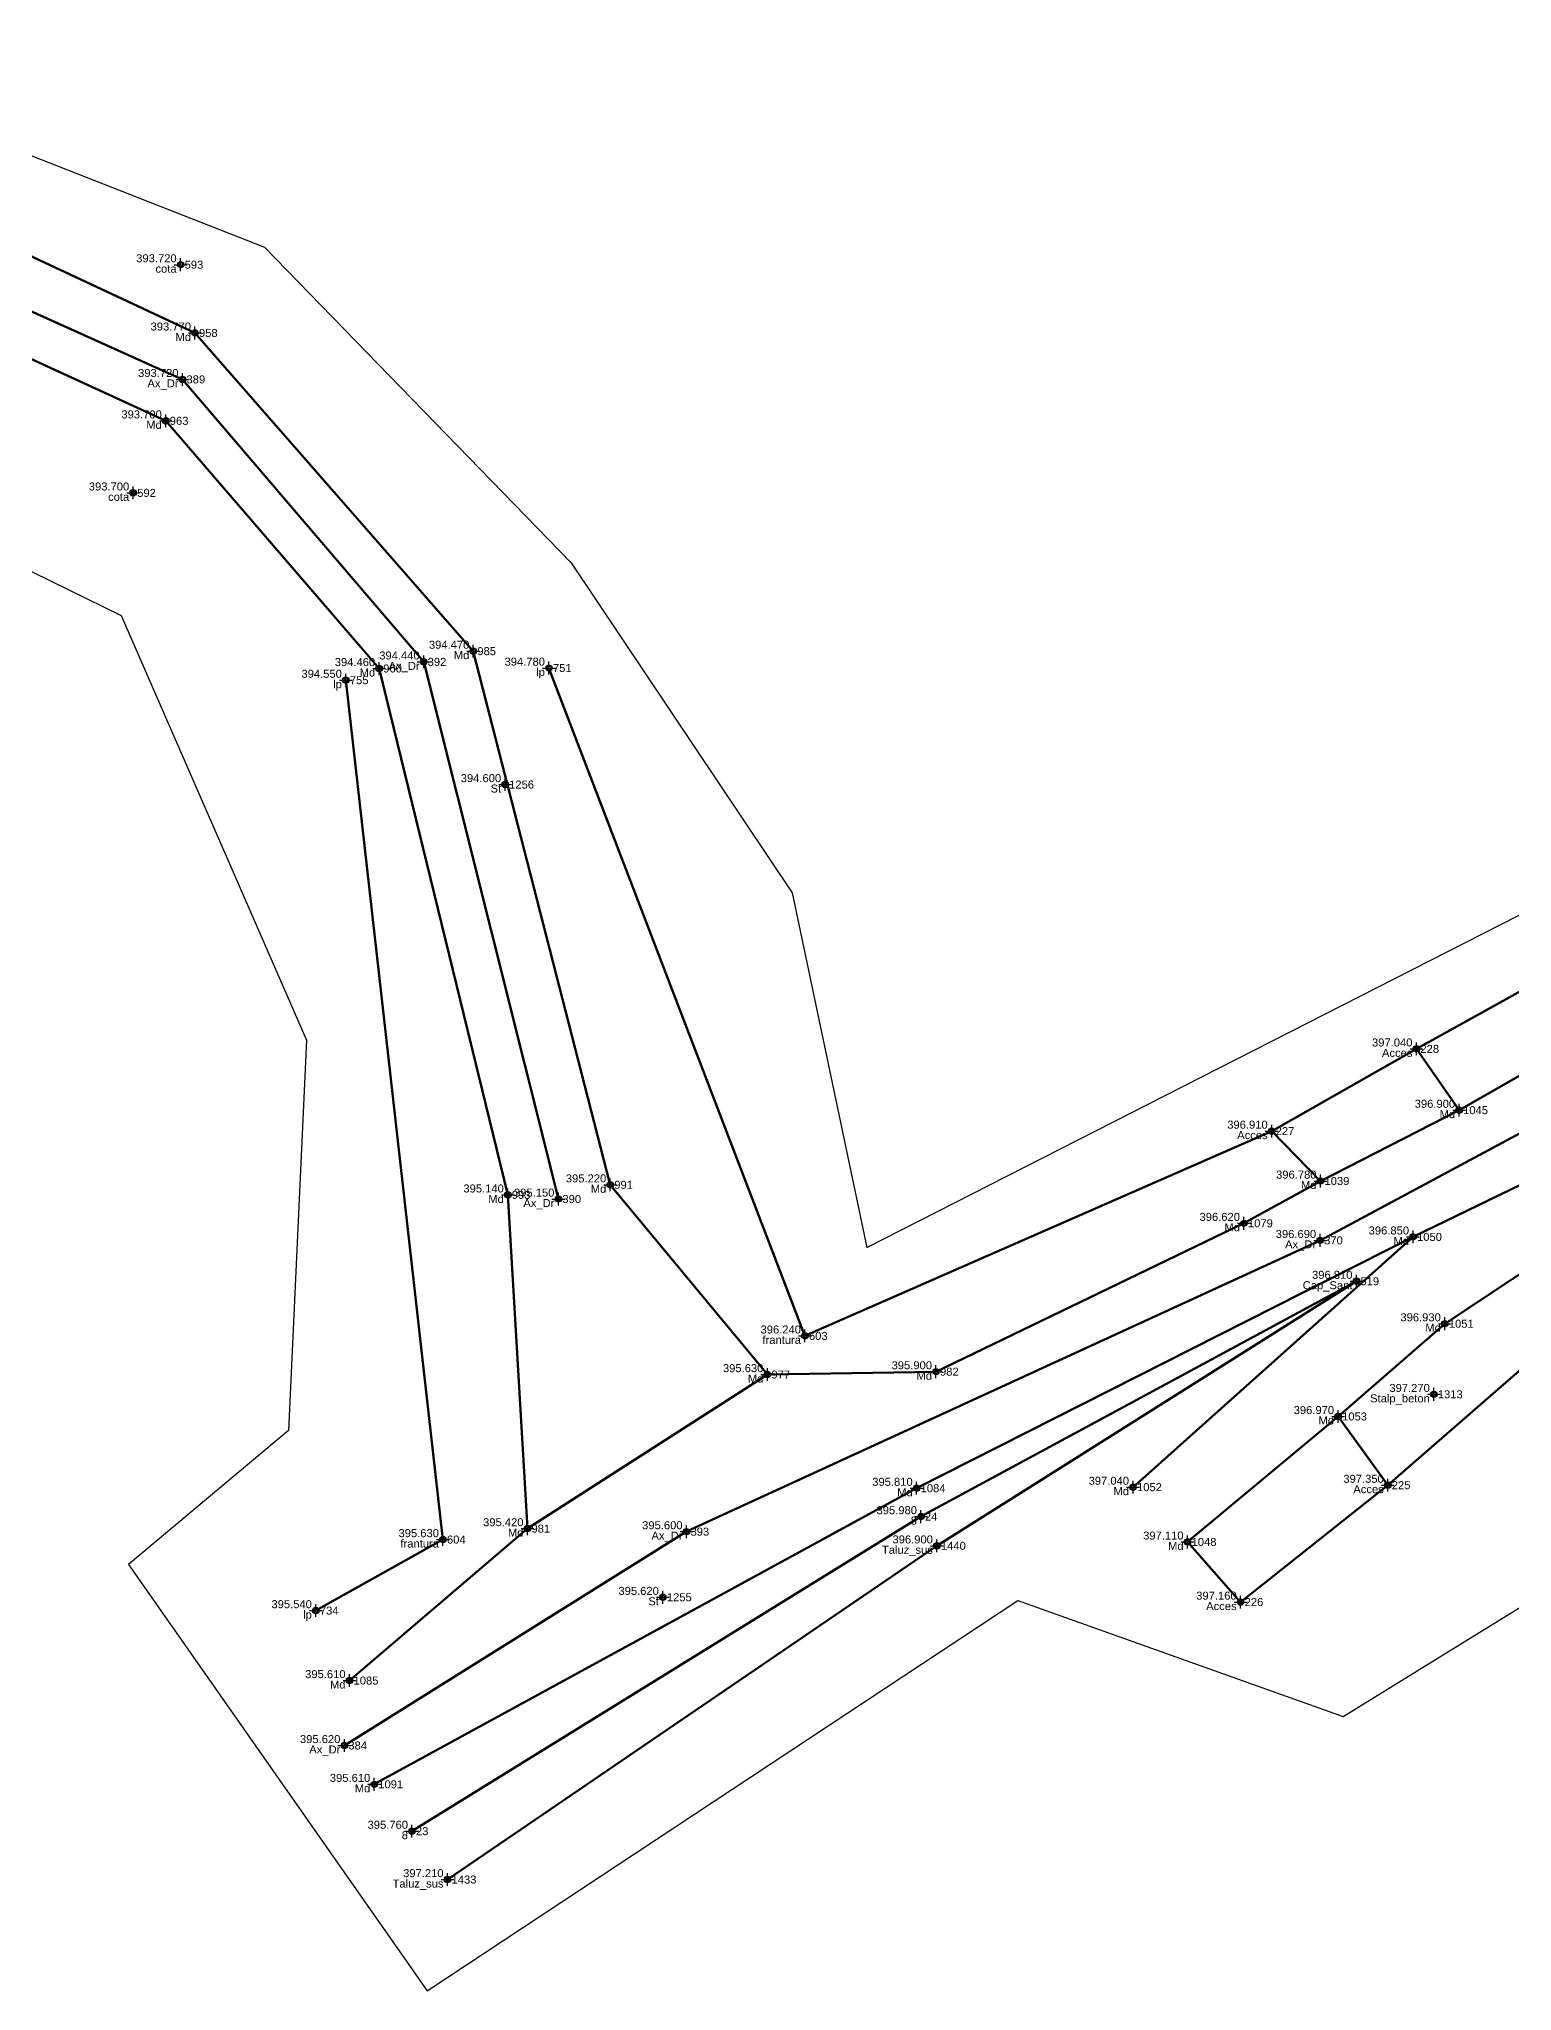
# Model space of a CAD drawing. Extents: x 396921 to 401273, y 555385 to 556691.
# Drawn here: x 400854.8 to 400900.8, y 555385 to 555446 of the extents above; entities that cross this region are included whole.
import ezdxf
from ezdxf.enums import TextEntityAlignment as Align

# ---------------------------------------------------------------- set-up
doc = ezdxf.new("R2010")
doc.units = 0
doc.header["$PDMODE"] = 34
doc.header["$PDSIZE"] = 0.2
for name, color, linetype in [('Boundary', 30, 'Continuous'), ('TOPO_CERC', 1, 'Continuous'), ('TOPO_CODE', 7, 'Continuous'), ('TOPO_ELEVATION', 7, 'Continuous'), ('TOPO_POINT_ID', 7, 'Continuous'), ('TOPO_POINTS', 7, 'Continuous'), ('TOPO_SYMBOL', 1, 'Continuous')]:
    doc.layers.add(name, color=color, linetype=linetype)
doc.layers.add('RO-LINES-LIN', color=7, linetype='Continuous', lineweight=25)
doc.styles.get("Standard").update_dxf_attribs({"font": 'arial.ttf'})

# ---------------------------------------------------------------- blocks, each defined once
blk = doc.blocks.new('PUNCTOPO')
at = {"layer": 'TOPO_CERC'}
blk.add_circle((0, 0), 0.25, dxfattribs=at)
at = {"layer": 'TOPO_SYMBOL'}
blk.add_point((0, 0), dxfattribs=at)

msp = doc.modelspace()

# ---------------------------------------------------------------- linework, layer by layer
at = {"layer": 'Boundary'}
for points in [[(400880.66, 555408.189), (400916.959, 555426.687), (400946.261, 555442.317), (400977.105, 555457.993), (401025.432, 555485.671), (401083.474, 555513.341), (401105.409, 555523.908), (401152.862, 555545.667), (401162.9, 555552.508), (401180.688, 555588.091), (401197.47, 555628.147), (401203.874, 555645.13), (401209.728, 555673.741)], [(400782.27, 555419.966), (400797.443, 555426.234), (400823.731, 555430.88), (400845.583, 555433.73), (400857.374, 555427.942), (400863.163, 555414.672), (400862.601, 555402.472), (400857.601, 555398.287), (400866.931, 555384.958), (400885.38, 555397.162), (400895.546, 555393.538), (400925.352, 555411.951), (401008.877, 555457.734), (401046.565, 555480.639), (401055.061, 555475.118), (401072.195, 555493.804), (401097.17, 555507.715), (401176.75, 555538.999), (401183.742, 555563.846), (401200.309, 555592.866), (401215.918, 555634.989), (401234.326, 555668.538)], [(400983.029, 555647.346), (400975.315, 555609.942), (400972.818, 555598.913), (400975.524, 555592.463), (400974.439, 555589.628), (400968.97, 555586.39), (400953.19, 555566.429), (400923.644, 555541), (400872.811, 555495.822), (400859.992, 555484.048), (400826.486, 555451.431), (400827.212, 555443.302), (400843.528, 555444.315), (400853.168, 555442.859), (400861.853, 555439.447), (400871.434, 555429.587), (400878.335, 555419.27), (400880.66, 555408.189)]]:
    msp.add_lwpolyline(points, dxfattribs=at)
at = {"layer": 'RO-LINES-LIN', "lineweight": 100}
for points in [[(401214.159, 555661.389, 395.68), (401208.976, 555638.929, 394.33), (401203.479, 555624.544, 393.87), (401178.708, 555569.229, 393.94), (401168.557, 555549.789, 393.88), (401164.726, 555545.703, 393.86), (401154.777, 555539.594, 393.87), (401118.275, 555524.8, 393.99), (401021.682, 555476.262, 394.87), (400953.042, 555438.594, 396.3), (400933.143, 555428.093, 396.67), (400917.402, 555420.535, 396.77), (400894.823, 555408.414, 396.69), (400875.034, 555399.312, 395.6)], [(401040.578, 555484.418, 394.49), (401035.539, 555481.942, 394.59), (401030.341, 555479.019, 394.69), (401023.442, 555474.373, 394.8), (401018.027, 555471.468, 394.98), (400996.573, 555459.644, 395.51), (400991.991, 555457.128, 395.58), (400971.849, 555445.501, 395.9), (400967.286, 555443.093, 395.97), (400958.042, 555438.767, 396.21), (400953.614, 555436.631, 396.32), (400945.067, 555431.822, 396.47), (400940.735, 555429.271, 396.58), (400922.103, 555420.452, 396.79), (400916.597, 555417.666, 396.8), (400898.717, 555405.81, 396.93), (400895.384, 555402.911, 396.97), (400890.683, 555398.99, 397.11)], [(400826.136, 555461.882, 395.22), (400810.986, 555445.372, 396.01), (400807.7, 555440.908, 395.99), (400808.763, 555436.749, 395.46), (400821.108, 555437.124, 393.94), (400834.099, 555440.282, 392.98), (400840.673, 555441.299, 392.88), (400849.791, 555441.398, 393.31), (400859.682, 555436.771, 393.77), (400868.375, 555426.827, 394.47), (400872.652, 555410.151, 395.22), (400877.559, 555404.221, 395.63), (400882.825, 555404.311, 395.9), (400892.443, 555408.948, 396.62), (400894.834, 555410.269, 396.78), (400899.164, 555412.483, 396.9), (400907.414, 555417.192, 396.92), (400912.111, 555419.604, 396.84), (400916.66, 555422.097, 396.72), (400927.103, 555427.387, 396.59), (400932.344, 555430.103, 396.56), (400940.787, 555434.485, 396.41)], [(400871.032, 555409.706, 395.15), (400866.824, 555426.492, 394.44), (400859.292, 555435.319, 393.72), (400849.231, 555439.849, 393.3), (400841.329, 555440.078, 392.91), (400821.47, 555435.694, 393.92)], [(400864.509, 555394.659, 395.61), (400870.067, 555399.407, 395.42), (400869.452, 555409.836, 395.14), (400865.435, 555426.285, 394.46), (400858.77, 555434.025, 393.7), (400848.902, 555438.558, 393.35), (400840.592, 555438.651, 392.9), (400833.759, 555437.421, 392.97), (400821.52, 555433.969, 393.9), (400807.988, 555431.549, 395.33), (400795.78, 555430.156, 395.79), (400784.504, 555424.77, 395.89)], [(400864.394, 555425.92, 394.55), (400867.426, 555399.065, 395.63), (400863.457, 555396.845, 395.54)], [(400893.309, 555411.829, 396.91), (400878.732, 555405.429, 396.24), (400870.737, 555426.299, 394.78)], [(400906.266, 555419.089, 396.9), (400903.903, 555417.769, 396.97), (400897.83, 555414.398, 397.04)], [(400897.725, 555408.523, 396.85), (400916.597, 555417.666, 396.8)], [(400893.309, 555411.829, 396.91), (400894.834, 555410.269, 396.78), (400899.164, 555412.483, 396.9), (400897.83, 555414.398, 397.04), (400893.309, 555411.829, 396.91)], [(400896.935, 555400.764, 397.35), (400902.949, 555405.998, 397.09), (400918.297, 555413.837, 397.08)], [(400888.979, 555400.702, 397.04), (400897.725, 555408.523, 396.85), (400882.221, 555400.669, 395.81), (400865.281, 555391.417, 395.61)], [(400895.957, 555407.138, 396.81), (400882.356, 555399.782, 395.98), (400866.459, 555389.952, 395.76)], [(400867.57, 555388.44, 397.21), (400882.853, 555398.869, 396.9), (400895.957, 555407.138, 396.81)], [(400870.067, 555399.407, 395.42), (400877.559, 555404.221, 395.63)], [(400896.935, 555400.764, 397.35), (400895.384, 555402.911, 396.97), (400890.683, 555398.99, 397.11), (400892.34, 555397.111, 397.16), (400896.935, 555400.764, 397.35)], [(400875.034, 555399.312, 395.6), (400864.347, 555392.63, 395.62)]]:
    msp.add_polyline3d(points, dxfattribs=at)

# ---------------------------------------------------------------- block references
at = {"layer": 'TOPO_POINTS'}
ref = msp.add_blockref('PUNCTOPO', (400859.233, 555438.904, 393.72), dxfattribs=dict(at, xscale=0.25, yscale=0.25, zscale=0.25))
ref.add_attrib('POINT', '593', dxfattribs={"layer": 'TOPO_POINT_ID', "height": 0.25}).set_placement((400859.358, 555438.904, 393.72), align=Align.MIDDLE_LEFT)
ref.add_attrib('ELEVATION', '393.720', dxfattribs={"layer": 'TOPO_ELEVATION', "height": 0.25}).set_placement((400859.108, 555438.904, 393.72), align=Align.BOTTOM_RIGHT)
ref.add_attrib('CODE', 'cota', dxfattribs={"layer": 'TOPO_CODE', "height": 0.25}).set_placement((400859.108, 555438.904, 393.72), align=Align.TOP_RIGHT)
ref = msp.add_blockref('PUNCTOPO', (400859.682, 555436.771, 393.77), dxfattribs=dict(at, xscale=0.25, yscale=0.25, zscale=0.25))
ref.add_attrib('POINT', '958', dxfattribs={"layer": 'TOPO_POINT_ID', "height": 0.25}).set_placement((400859.807, 555436.771, 393.77), align=Align.MIDDLE_LEFT)
ref.add_attrib('ELEVATION', '393.770', dxfattribs={"layer": 'TOPO_ELEVATION', "height": 0.25}).set_placement((400859.557, 555436.771, 393.77), align=Align.BOTTOM_RIGHT)
ref.add_attrib('CODE', 'Md', dxfattribs={"layer": 'TOPO_CODE', "height": 0.25}).set_placement((400859.557, 555436.771, 393.77), align=Align.TOP_RIGHT)
ref = msp.add_blockref('PUNCTOPO', (400859.292, 555435.319, 393.72), dxfattribs=dict(at, xscale=0.25, yscale=0.25, zscale=0.25))
ref.add_attrib('POINT', '389', dxfattribs={"layer": 'TOPO_POINT_ID', "height": 0.25}).set_placement((400859.417, 555435.319, 393.72), align=Align.MIDDLE_LEFT)
ref.add_attrib('ELEVATION', '393.720', dxfattribs={"layer": 'TOPO_ELEVATION', "height": 0.25}).set_placement((400859.167, 555435.319, 393.72), align=Align.BOTTOM_RIGHT)
ref.add_attrib('CODE', 'Ax_Dr', dxfattribs={"layer": 'TOPO_CODE', "height": 0.25}).set_placement((400859.167, 555435.319, 393.72), align=Align.TOP_RIGHT)
ref = msp.add_blockref('PUNCTOPO', (400858.77, 555434.025, 393.7), dxfattribs=dict(at, xscale=0.25, yscale=0.25, zscale=0.25))
ref.add_attrib('POINT', '963', dxfattribs={"layer": 'TOPO_POINT_ID', "height": 0.25}).set_placement((400858.895, 555434.025, 393.7), align=Align.MIDDLE_LEFT)
ref.add_attrib('ELEVATION', '393.700', dxfattribs={"layer": 'TOPO_ELEVATION', "height": 0.25}).set_placement((400858.645, 555434.025, 393.7), align=Align.BOTTOM_RIGHT)
ref.add_attrib('CODE', 'Md', dxfattribs={"layer": 'TOPO_CODE', "height": 0.25}).set_placement((400858.645, 555434.025, 393.7), align=Align.TOP_RIGHT)
ref = msp.add_blockref('PUNCTOPO', (400857.752, 555431.773, 393.7), dxfattribs=dict(at, xscale=0.25, yscale=0.25, zscale=0.25))
ref.add_attrib('POINT', '592', dxfattribs={"layer": 'TOPO_POINT_ID', "height": 0.25}).set_placement((400857.877, 555431.773, 393.7), align=Align.MIDDLE_LEFT)
ref.add_attrib('ELEVATION', '393.700', dxfattribs={"layer": 'TOPO_ELEVATION', "height": 0.25}).set_placement((400857.627, 555431.773, 393.7), align=Align.BOTTOM_RIGHT)
ref.add_attrib('CODE', 'cota', dxfattribs={"layer": 'TOPO_CODE', "height": 0.25}).set_placement((400857.627, 555431.773, 393.7), align=Align.TOP_RIGHT)
ref = msp.add_blockref('PUNCTOPO', (400868.375, 555426.827, 394.47), dxfattribs=dict(at, xscale=0.25, yscale=0.25, zscale=0.25))
ref.add_attrib('POINT', '985', dxfattribs={"layer": 'TOPO_POINT_ID', "height": 0.25}).set_placement((400868.5, 555426.827, 394.47), align=Align.MIDDLE_LEFT)
ref.add_attrib('ELEVATION', '394.470', dxfattribs={"layer": 'TOPO_ELEVATION', "height": 0.25}).set_placement((400868.25, 555426.827, 394.47), align=Align.BOTTOM_RIGHT)
ref.add_attrib('CODE', 'Md', dxfattribs={"layer": 'TOPO_CODE', "height": 0.25}).set_placement((400868.25, 555426.827, 394.47), align=Align.TOP_RIGHT)
ref = msp.add_blockref('PUNCTOPO', (400865.435, 555426.285, 394.46), dxfattribs=dict(at, xscale=0.25, yscale=0.25, zscale=0.25))
ref.add_attrib('POINT', '960', dxfattribs={"layer": 'TOPO_POINT_ID', "height": 0.25}).set_placement((400865.56, 555426.285, 394.46), align=Align.MIDDLE_LEFT)
ref.add_attrib('ELEVATION', '394.460', dxfattribs={"layer": 'TOPO_ELEVATION', "height": 0.25}).set_placement((400865.31, 555426.285, 394.46), align=Align.BOTTOM_RIGHT)
ref.add_attrib('CODE', 'Md', dxfattribs={"layer": 'TOPO_CODE', "height": 0.25}).set_placement((400865.31, 555426.285, 394.46), align=Align.TOP_RIGHT)
ref = msp.add_blockref('PUNCTOPO', (400866.824, 555426.492, 394.44), dxfattribs=dict(at, xscale=0.25, yscale=0.25, zscale=0.25))
ref.add_attrib('POINT', '392', dxfattribs={"layer": 'TOPO_POINT_ID', "height": 0.25}).set_placement((400866.949, 555426.492, 394.44), align=Align.MIDDLE_LEFT)
ref.add_attrib('ELEVATION', '394.440', dxfattribs={"layer": 'TOPO_ELEVATION', "height": 0.25}).set_placement((400866.699, 555426.492, 394.44), align=Align.BOTTOM_RIGHT)
ref.add_attrib('CODE', 'Ax_Dr', dxfattribs={"layer": 'TOPO_CODE', "height": 0.25}).set_placement((400866.699, 555426.492, 394.44), align=Align.TOP_RIGHT)
ref = msp.add_blockref('PUNCTOPO', (400870.737, 555426.299, 394.78), dxfattribs=dict(at, xscale=0.25, yscale=0.25, zscale=0.25))
ref.add_attrib('POINT', '751', dxfattribs={"layer": 'TOPO_POINT_ID', "height": 0.25}).set_placement((400870.862, 555426.299, 394.78), align=Align.MIDDLE_LEFT)
ref.add_attrib('ELEVATION', '394.780', dxfattribs={"layer": 'TOPO_ELEVATION', "height": 0.25}).set_placement((400870.612, 555426.299, 394.78), align=Align.BOTTOM_RIGHT)
ref.add_attrib('CODE', 'lp', dxfattribs={"layer": 'TOPO_CODE', "height": 0.25}).set_placement((400870.612, 555426.299, 394.78), align=Align.TOP_RIGHT)
ref = msp.add_blockref('PUNCTOPO', (400864.394, 555425.92, 394.55), dxfattribs=dict(at, xscale=0.25, yscale=0.25, zscale=0.25))
ref.add_attrib('POINT', '755', dxfattribs={"layer": 'TOPO_POINT_ID', "height": 0.25}).set_placement((400864.519, 555425.92, 394.55), align=Align.MIDDLE_LEFT)
ref.add_attrib('ELEVATION', '394.550', dxfattribs={"layer": 'TOPO_ELEVATION', "height": 0.25}).set_placement((400864.269, 555425.92, 394.55), align=Align.BOTTOM_RIGHT)
ref.add_attrib('CODE', 'lp', dxfattribs={"layer": 'TOPO_CODE', "height": 0.25}).set_placement((400864.269, 555425.92, 394.55), align=Align.TOP_RIGHT)
ref = msp.add_blockref('PUNCTOPO', (400869.369, 555422.659, 394.6), dxfattribs=dict(at, xscale=0.25, yscale=0.25, zscale=0.25))
ref.add_attrib('POINT', '1256', dxfattribs={"layer": 'TOPO_POINT_ID', "height": 0.25}).set_placement((400869.494, 555422.659, 394.6), align=Align.MIDDLE_LEFT)
ref.add_attrib('ELEVATION', '394.600', dxfattribs={"layer": 'TOPO_ELEVATION', "height": 0.25}).set_placement((400869.244, 555422.659, 394.6), align=Align.BOTTOM_RIGHT)
ref.add_attrib('CODE', 'St', dxfattribs={"layer": 'TOPO_CODE', "height": 0.25}).set_placement((400869.244, 555422.659, 394.6), align=Align.TOP_RIGHT)
ref = msp.add_blockref('PUNCTOPO', (400897.83, 555414.398, 397.04), dxfattribs=dict(at, xscale=0.25, yscale=0.25, zscale=0.25))
ref.add_attrib('POINT', '228', dxfattribs={"layer": 'TOPO_POINT_ID', "height": 0.25}).set_placement((400897.955, 555414.398, 397.04), align=Align.MIDDLE_LEFT)
ref.add_attrib('ELEVATION', '397.040', dxfattribs={"layer": 'TOPO_ELEVATION', "height": 0.25}).set_placement((400897.705, 555414.398, 397.04), align=Align.BOTTOM_RIGHT)
ref.add_attrib('CODE', 'Acces', dxfattribs={"layer": 'TOPO_CODE', "height": 0.25}).set_placement((400897.705, 555414.398, 397.04), align=Align.TOP_RIGHT)
ref = msp.add_blockref('PUNCTOPO', (400899.164, 555412.483, 396.9), dxfattribs=dict(at, xscale=0.25, yscale=0.25, zscale=0.25))
ref.add_attrib('POINT', '1045', dxfattribs={"layer": 'TOPO_POINT_ID', "height": 0.25}).set_placement((400899.289, 555412.483, 396.9), align=Align.MIDDLE_LEFT)
ref.add_attrib('ELEVATION', '396.900', dxfattribs={"layer": 'TOPO_ELEVATION', "height": 0.25}).set_placement((400899.039, 555412.483, 396.9), align=Align.BOTTOM_RIGHT)
ref.add_attrib('CODE', 'Md', dxfattribs={"layer": 'TOPO_CODE', "height": 0.25}).set_placement((400899.039, 555412.483, 396.9), align=Align.TOP_RIGHT)
ref = msp.add_blockref('PUNCTOPO', (400893.309, 555411.829, 396.91), dxfattribs=dict(at, xscale=0.25, yscale=0.25, zscale=0.25))
ref.add_attrib('POINT', '227', dxfattribs={"layer": 'TOPO_POINT_ID', "height": 0.25}).set_placement((400893.434, 555411.829, 396.91), align=Align.MIDDLE_LEFT)
ref.add_attrib('ELEVATION', '396.910', dxfattribs={"layer": 'TOPO_ELEVATION', "height": 0.25}).set_placement((400893.184, 555411.829, 396.91), align=Align.BOTTOM_RIGHT)
ref.add_attrib('CODE', 'Acces', dxfattribs={"layer": 'TOPO_CODE', "height": 0.25}).set_placement((400893.184, 555411.829, 396.91), align=Align.TOP_RIGHT)
ref = msp.add_blockref('PUNCTOPO', (400894.834, 555410.269, 396.78), dxfattribs=dict(at, xscale=0.25, yscale=0.25, zscale=0.25))
ref.add_attrib('POINT', '1039', dxfattribs={"layer": 'TOPO_POINT_ID', "height": 0.25}).set_placement((400894.959, 555410.269, 396.78), align=Align.MIDDLE_LEFT)
ref.add_attrib('ELEVATION', '396.780', dxfattribs={"layer": 'TOPO_ELEVATION', "height": 0.25}).set_placement((400894.709, 555410.269, 396.78), align=Align.BOTTOM_RIGHT)
ref.add_attrib('CODE', 'Md', dxfattribs={"layer": 'TOPO_CODE', "height": 0.25}).set_placement((400894.709, 555410.269, 396.78), align=Align.TOP_RIGHT)
ref = msp.add_blockref('PUNCTOPO', (400869.452, 555409.836, 395.14), dxfattribs=dict(at, xscale=0.25, yscale=0.25, zscale=0.25))
ref.add_attrib('POINT', '993', dxfattribs={"layer": 'TOPO_POINT_ID', "height": 0.25}).set_placement((400869.577, 555409.836, 395.14), align=Align.MIDDLE_LEFT)
ref.add_attrib('ELEVATION', '395.140', dxfattribs={"layer": 'TOPO_ELEVATION', "height": 0.25}).set_placement((400869.327, 555409.836, 395.14), align=Align.BOTTOM_RIGHT)
ref.add_attrib('CODE', 'Md', dxfattribs={"layer": 'TOPO_CODE', "height": 0.25}).set_placement((400869.327, 555409.836, 395.14), align=Align.TOP_RIGHT)
ref = msp.add_blockref('PUNCTOPO', (400871.032, 555409.706, 395.15), dxfattribs=dict(at, xscale=0.25, yscale=0.25, zscale=0.25))
ref.add_attrib('POINT', '390', dxfattribs={"layer": 'TOPO_POINT_ID', "height": 0.25}).set_placement((400871.157, 555409.706, 395.15), align=Align.MIDDLE_LEFT)
ref.add_attrib('ELEVATION', '395.150', dxfattribs={"layer": 'TOPO_ELEVATION', "height": 0.25}).set_placement((400870.907, 555409.706, 395.15), align=Align.BOTTOM_RIGHT)
ref.add_attrib('CODE', 'Ax_Dr', dxfattribs={"layer": 'TOPO_CODE', "height": 0.25}).set_placement((400870.907, 555409.706, 395.15), align=Align.TOP_RIGHT)
ref = msp.add_blockref('PUNCTOPO', (400872.652, 555410.151, 395.22), dxfattribs=dict(at, xscale=0.25, yscale=0.25, zscale=0.25))
ref.add_attrib('POINT', '991', dxfattribs={"layer": 'TOPO_POINT_ID', "height": 0.25}).set_placement((400872.777, 555410.151, 395.22), align=Align.MIDDLE_LEFT)
ref.add_attrib('ELEVATION', '395.220', dxfattribs={"layer": 'TOPO_ELEVATION', "height": 0.25}).set_placement((400872.527, 555410.151, 395.22), align=Align.BOTTOM_RIGHT)
ref.add_attrib('CODE', 'Md', dxfattribs={"layer": 'TOPO_CODE', "height": 0.25}).set_placement((400872.527, 555410.151, 395.22), align=Align.TOP_RIGHT)
ref = msp.add_blockref('PUNCTOPO', (400892.443, 555408.948, 396.62), dxfattribs=dict(at, xscale=0.25, yscale=0.25, zscale=0.25))
ref.add_attrib('POINT', '1079', dxfattribs={"layer": 'TOPO_POINT_ID', "height": 0.25}).set_placement((400892.568, 555408.948, 396.62), align=Align.MIDDLE_LEFT)
ref.add_attrib('ELEVATION', '396.620', dxfattribs={"layer": 'TOPO_ELEVATION', "height": 0.25}).set_placement((400892.318, 555408.948, 396.62), align=Align.BOTTOM_RIGHT)
ref.add_attrib('CODE', 'Md', dxfattribs={"layer": 'TOPO_CODE', "height": 0.25}).set_placement((400892.318, 555408.948, 396.62), align=Align.TOP_RIGHT)
ref = msp.add_blockref('PUNCTOPO', (400894.823, 555408.414, 396.69), dxfattribs=dict(at, xscale=0.25, yscale=0.25, zscale=0.25))
ref.add_attrib('POINT', '370', dxfattribs={"layer": 'TOPO_POINT_ID', "height": 0.25}).set_placement((400894.948, 555408.414, 396.69), align=Align.MIDDLE_LEFT)
ref.add_attrib('ELEVATION', '396.690', dxfattribs={"layer": 'TOPO_ELEVATION', "height": 0.25}).set_placement((400894.698, 555408.414, 396.69), align=Align.BOTTOM_RIGHT)
ref.add_attrib('CODE', 'Ax_Dr', dxfattribs={"layer": 'TOPO_CODE', "height": 0.25}).set_placement((400894.698, 555408.414, 396.69), align=Align.TOP_RIGHT)
ref = msp.add_blockref('PUNCTOPO', (400897.725, 555408.523, 396.85), dxfattribs=dict(at, xscale=0.25, yscale=0.25, zscale=0.25))
ref.add_attrib('POINT', '1050', dxfattribs={"layer": 'TOPO_POINT_ID', "height": 0.25}).set_placement((400897.85, 555408.523, 396.85), align=Align.MIDDLE_LEFT)
ref.add_attrib('ELEVATION', '396.850', dxfattribs={"layer": 'TOPO_ELEVATION', "height": 0.25}).set_placement((400897.6, 555408.523, 396.85), align=Align.BOTTOM_RIGHT)
ref.add_attrib('CODE', 'Md', dxfattribs={"layer": 'TOPO_CODE', "height": 0.25}).set_placement((400897.6, 555408.523, 396.85), align=Align.TOP_RIGHT)
ref = msp.add_blockref('PUNCTOPO', (400895.957, 555407.138, 396.81), dxfattribs=dict(at, xscale=0.25, yscale=0.25, zscale=0.25))
ref.add_attrib('POINT', '519', dxfattribs={"layer": 'TOPO_POINT_ID', "height": 0.25}).set_placement((400896.082, 555407.138, 396.81), align=Align.MIDDLE_LEFT)
ref.add_attrib('ELEVATION', '396.810', dxfattribs={"layer": 'TOPO_ELEVATION', "height": 0.25}).set_placement((400895.832, 555407.138, 396.81), align=Align.BOTTOM_RIGHT)
ref.add_attrib('CODE', 'Cap_Sant', dxfattribs={"layer": 'TOPO_CODE', "height": 0.25}).set_placement((400895.832, 555407.138, 396.81), align=Align.TOP_RIGHT)
ref = msp.add_blockref('PUNCTOPO', (400878.732, 555405.429, 396.24), dxfattribs=dict(at, xscale=0.25, yscale=0.25, zscale=0.25))
ref.add_attrib('POINT', '603', dxfattribs={"layer": 'TOPO_POINT_ID', "height": 0.25}).set_placement((400878.857, 555405.429, 396.24), align=Align.MIDDLE_LEFT)
ref.add_attrib('ELEVATION', '396.240', dxfattribs={"layer": 'TOPO_ELEVATION', "height": 0.25}).set_placement((400878.607, 555405.429, 396.24), align=Align.BOTTOM_RIGHT)
ref.add_attrib('CODE', 'frantura', dxfattribs={"layer": 'TOPO_CODE', "height": 0.25}).set_placement((400878.607, 555405.429, 396.24), align=Align.TOP_RIGHT)
ref = msp.add_blockref('PUNCTOPO', (400898.717, 555405.81, 396.93), dxfattribs=dict(at, xscale=0.25, yscale=0.25, zscale=0.25))
ref.add_attrib('POINT', '1051', dxfattribs={"layer": 'TOPO_POINT_ID', "height": 0.25}).set_placement((400898.842, 555405.81, 396.93), align=Align.MIDDLE_LEFT)
ref.add_attrib('ELEVATION', '396.930', dxfattribs={"layer": 'TOPO_ELEVATION', "height": 0.25}).set_placement((400898.592, 555405.81, 396.93), align=Align.BOTTOM_RIGHT)
ref.add_attrib('CODE', 'Md', dxfattribs={"layer": 'TOPO_CODE', "height": 0.25}).set_placement((400898.592, 555405.81, 396.93), align=Align.TOP_RIGHT)
ref = msp.add_blockref('PUNCTOPO', (400877.559, 555404.221, 395.63), dxfattribs=dict(at, xscale=0.25, yscale=0.25, zscale=0.25))
ref.add_attrib('POINT', '977', dxfattribs={"layer": 'TOPO_POINT_ID', "height": 0.25}).set_placement((400877.684, 555404.221, 395.63), align=Align.MIDDLE_LEFT)
ref.add_attrib('ELEVATION', '395.630', dxfattribs={"layer": 'TOPO_ELEVATION', "height": 0.25}).set_placement((400877.434, 555404.221, 395.63), align=Align.BOTTOM_RIGHT)
ref.add_attrib('CODE', 'Md', dxfattribs={"layer": 'TOPO_CODE', "height": 0.25}).set_placement((400877.434, 555404.221, 395.63), align=Align.TOP_RIGHT)
ref = msp.add_blockref('PUNCTOPO', (400882.825, 555404.311, 395.9), dxfattribs=dict(at, xscale=0.25, yscale=0.25, zscale=0.25))
ref.add_attrib('POINT', '982', dxfattribs={"layer": 'TOPO_POINT_ID', "height": 0.25}).set_placement((400882.95, 555404.311, 395.9), align=Align.MIDDLE_LEFT)
ref.add_attrib('ELEVATION', '395.900', dxfattribs={"layer": 'TOPO_ELEVATION', "height": 0.25}).set_placement((400882.7, 555404.311, 395.9), align=Align.BOTTOM_RIGHT)
ref.add_attrib('CODE', 'Md', dxfattribs={"layer": 'TOPO_CODE', "height": 0.25}).set_placement((400882.7, 555404.311, 395.9), align=Align.TOP_RIGHT)
ref = msp.add_blockref('PUNCTOPO', (400898.373, 555403.603, 397.27), dxfattribs=dict(at, xscale=0.25, yscale=0.25, zscale=0.25))
ref.add_attrib('POINT', '1313', dxfattribs={"layer": 'TOPO_POINT_ID', "height": 0.25}).set_placement((400898.498, 555403.603, 397.27), align=Align.MIDDLE_LEFT)
ref.add_attrib('ELEVATION', '397.270', dxfattribs={"layer": 'TOPO_ELEVATION', "height": 0.25}).set_placement((400898.248, 555403.603, 397.27), align=Align.BOTTOM_RIGHT)
ref.add_attrib('CODE', 'Stalp_beton', dxfattribs={"layer": 'TOPO_CODE', "height": 0.25}).set_placement((400898.248, 555403.603, 397.27), align=Align.TOP_RIGHT)
ref = msp.add_blockref('PUNCTOPO', (400895.384, 555402.911, 396.97), dxfattribs=dict(at, xscale=0.25, yscale=0.25, zscale=0.25))
ref.add_attrib('POINT', '1053', dxfattribs={"layer": 'TOPO_POINT_ID', "height": 0.25}).set_placement((400895.509, 555402.911, 396.97), align=Align.MIDDLE_LEFT)
ref.add_attrib('ELEVATION', '396.970', dxfattribs={"layer": 'TOPO_ELEVATION', "height": 0.25}).set_placement((400895.259, 555402.911, 396.97), align=Align.BOTTOM_RIGHT)
ref.add_attrib('CODE', 'Md', dxfattribs={"layer": 'TOPO_CODE', "height": 0.25}).set_placement((400895.259, 555402.911, 396.97), align=Align.TOP_RIGHT)
ref = msp.add_blockref('PUNCTOPO', (400882.221, 555400.669, 395.81), dxfattribs=dict(at, xscale=0.25, yscale=0.25, zscale=0.25))
ref.add_attrib('POINT', '1084', dxfattribs={"layer": 'TOPO_POINT_ID', "height": 0.25}).set_placement((400882.346, 555400.669, 395.81), align=Align.MIDDLE_LEFT)
ref.add_attrib('ELEVATION', '395.810', dxfattribs={"layer": 'TOPO_ELEVATION', "height": 0.25}).set_placement((400882.096, 555400.669, 395.81), align=Align.BOTTOM_RIGHT)
ref.add_attrib('CODE', 'Md', dxfattribs={"layer": 'TOPO_CODE', "height": 0.25}).set_placement((400882.096, 555400.669, 395.81), align=Align.TOP_RIGHT)
ref = msp.add_blockref('PUNCTOPO', (400888.979, 555400.702, 397.04), dxfattribs=dict(at, xscale=0.25, yscale=0.25, zscale=0.25))
ref.add_attrib('POINT', '1052', dxfattribs={"layer": 'TOPO_POINT_ID', "height": 0.25}).set_placement((400889.104, 555400.702, 397.04), align=Align.MIDDLE_LEFT)
ref.add_attrib('ELEVATION', '397.040', dxfattribs={"layer": 'TOPO_ELEVATION', "height": 0.25}).set_placement((400888.854, 555400.702, 397.04), align=Align.BOTTOM_RIGHT)
ref.add_attrib('CODE', 'Md', dxfattribs={"layer": 'TOPO_CODE', "height": 0.25}).set_placement((400888.854, 555400.702, 397.04), align=Align.TOP_RIGHT)
ref = msp.add_blockref('PUNCTOPO', (400896.935, 555400.764, 397.35), dxfattribs=dict(at, xscale=0.25, yscale=0.25, zscale=0.25))
ref.add_attrib('POINT', '225', dxfattribs={"layer": 'TOPO_POINT_ID', "height": 0.25}).set_placement((400897.06, 555400.764, 397.35), align=Align.MIDDLE_LEFT)
ref.add_attrib('ELEVATION', '397.350', dxfattribs={"layer": 'TOPO_ELEVATION', "height": 0.25}).set_placement((400896.81, 555400.764, 397.35), align=Align.BOTTOM_RIGHT)
ref.add_attrib('CODE', 'Acces', dxfattribs={"layer": 'TOPO_CODE', "height": 0.25}).set_placement((400896.81, 555400.764, 397.35), align=Align.TOP_RIGHT)
ref = msp.add_blockref('PUNCTOPO', (400870.067, 555399.407, 395.42), dxfattribs=dict(at, xscale=0.25, yscale=0.25, zscale=0.25))
ref.add_attrib('POINT', '981', dxfattribs={"layer": 'TOPO_POINT_ID', "height": 0.25}).set_placement((400870.192, 555399.407, 395.42), align=Align.MIDDLE_LEFT)
ref.add_attrib('ELEVATION', '395.420', dxfattribs={"layer": 'TOPO_ELEVATION', "height": 0.25}).set_placement((400869.942, 555399.407, 395.42), align=Align.BOTTOM_RIGHT)
ref.add_attrib('CODE', 'Md', dxfattribs={"layer": 'TOPO_CODE', "height": 0.25}).set_placement((400869.942, 555399.407, 395.42), align=Align.TOP_RIGHT)
ref = msp.add_blockref('PUNCTOPO', (400875.034, 555399.312, 395.6), dxfattribs=dict(at, xscale=0.25, yscale=0.25, zscale=0.25))
ref.add_attrib('POINT', '393', dxfattribs={"layer": 'TOPO_POINT_ID', "height": 0.25}).set_placement((400875.159, 555399.312, 395.6), align=Align.MIDDLE_LEFT)
ref.add_attrib('ELEVATION', '395.600', dxfattribs={"layer": 'TOPO_ELEVATION', "height": 0.25}).set_placement((400874.909, 555399.312, 395.6), align=Align.BOTTOM_RIGHT)
ref.add_attrib('CODE', 'Ax_Dr', dxfattribs={"layer": 'TOPO_CODE', "height": 0.25}).set_placement((400874.909, 555399.312, 395.6), align=Align.TOP_RIGHT)
ref = msp.add_blockref('PUNCTOPO', (400882.356, 555399.782, 395.98), dxfattribs=dict(at, xscale=0.25, yscale=0.25, zscale=0.25))
ref.add_attrib('POINT', '24', dxfattribs={"layer": 'TOPO_POINT_ID', "height": 0.25}).set_placement((400882.481, 555399.782, 395.98), align=Align.MIDDLE_LEFT)
ref.add_attrib('ELEVATION', '395.980', dxfattribs={"layer": 'TOPO_ELEVATION', "height": 0.25}).set_placement((400882.231, 555399.782, 395.98), align=Align.BOTTOM_RIGHT)
ref.add_attrib('CODE', '8', dxfattribs={"layer": 'TOPO_CODE', "height": 0.25}).set_placement((400882.231, 555399.782, 395.98), align=Align.TOP_RIGHT)
ref = msp.add_blockref('PUNCTOPO', (400867.426, 555399.065, 395.63), dxfattribs=dict(at, xscale=0.25, yscale=0.25, zscale=0.25))
ref.add_attrib('POINT', '604', dxfattribs={"layer": 'TOPO_POINT_ID', "height": 0.25}).set_placement((400867.551, 555399.065, 395.63), align=Align.MIDDLE_LEFT)
ref.add_attrib('ELEVATION', '395.630', dxfattribs={"layer": 'TOPO_ELEVATION', "height": 0.25}).set_placement((400867.301, 555399.065, 395.63), align=Align.BOTTOM_RIGHT)
ref.add_attrib('CODE', 'frantura', dxfattribs={"layer": 'TOPO_CODE', "height": 0.25}).set_placement((400867.301, 555399.065, 395.63), align=Align.TOP_RIGHT)
ref = msp.add_blockref('PUNCTOPO', (400882.853, 555398.869, 396.9), dxfattribs=dict(at, xscale=0.25, yscale=0.25, zscale=0.25))
ref.add_attrib('POINT', '1440', dxfattribs={"layer": 'TOPO_POINT_ID', "height": 0.25}).set_placement((400882.978, 555398.869, 396.9), align=Align.MIDDLE_LEFT)
ref.add_attrib('ELEVATION', '396.900', dxfattribs={"layer": 'TOPO_ELEVATION', "height": 0.25}).set_placement((400882.728, 555398.869, 396.9), align=Align.BOTTOM_RIGHT)
ref.add_attrib('CODE', 'Taluz_sus', dxfattribs={"layer": 'TOPO_CODE', "height": 0.25}).set_placement((400882.728, 555398.869, 396.9), align=Align.TOP_RIGHT)
ref = msp.add_blockref('PUNCTOPO', (400890.683, 555398.99, 397.11), dxfattribs=dict(at, xscale=0.25, yscale=0.25, zscale=0.25))
ref.add_attrib('POINT', '1048', dxfattribs={"layer": 'TOPO_POINT_ID', "height": 0.25}).set_placement((400890.808, 555398.99, 397.11), align=Align.MIDDLE_LEFT)
ref.add_attrib('ELEVATION', '397.110', dxfattribs={"layer": 'TOPO_ELEVATION', "height": 0.25}).set_placement((400890.558, 555398.99, 397.11), align=Align.BOTTOM_RIGHT)
ref.add_attrib('CODE', 'Md', dxfattribs={"layer": 'TOPO_CODE', "height": 0.25}).set_placement((400890.558, 555398.99, 397.11), align=Align.TOP_RIGHT)
ref = msp.add_blockref('PUNCTOPO', (400863.457, 555396.845, 395.54), dxfattribs=dict(at, xscale=0.25, yscale=0.25, zscale=0.25))
ref.add_attrib('POINT', '734', dxfattribs={"layer": 'TOPO_POINT_ID', "height": 0.25}).set_placement((400863.582, 555396.845, 395.54), align=Align.MIDDLE_LEFT)
ref.add_attrib('ELEVATION', '395.540', dxfattribs={"layer": 'TOPO_ELEVATION', "height": 0.25}).set_placement((400863.332, 555396.845, 395.54), align=Align.BOTTOM_RIGHT)
ref.add_attrib('CODE', 'lp', dxfattribs={"layer": 'TOPO_CODE', "height": 0.25}).set_placement((400863.332, 555396.845, 395.54), align=Align.TOP_RIGHT)
ref = msp.add_blockref('PUNCTOPO', (400874.294, 555397.261, 395.62), dxfattribs=dict(at, xscale=0.25, yscale=0.25, zscale=0.25))
ref.add_attrib('POINT', '1255', dxfattribs={"layer": 'TOPO_POINT_ID', "height": 0.25}).set_placement((400874.419, 555397.261, 395.62), align=Align.MIDDLE_LEFT)
ref.add_attrib('ELEVATION', '395.620', dxfattribs={"layer": 'TOPO_ELEVATION', "height": 0.25}).set_placement((400874.169, 555397.261, 395.62), align=Align.BOTTOM_RIGHT)
ref.add_attrib('CODE', 'St', dxfattribs={"layer": 'TOPO_CODE', "height": 0.25}).set_placement((400874.169, 555397.261, 395.62), align=Align.TOP_RIGHT)
ref = msp.add_blockref('PUNCTOPO', (400892.34, 555397.111, 397.16), dxfattribs=dict(at, xscale=0.25, yscale=0.25, zscale=0.25))
ref.add_attrib('POINT', '226', dxfattribs={"layer": 'TOPO_POINT_ID', "height": 0.25}).set_placement((400892.465, 555397.111, 397.16), align=Align.MIDDLE_LEFT)
ref.add_attrib('ELEVATION', '397.160', dxfattribs={"layer": 'TOPO_ELEVATION', "height": 0.25}).set_placement((400892.215, 555397.111, 397.16), align=Align.BOTTOM_RIGHT)
ref.add_attrib('CODE', 'Acces', dxfattribs={"layer": 'TOPO_CODE', "height": 0.25}).set_placement((400892.215, 555397.111, 397.16), align=Align.TOP_RIGHT)
ref = msp.add_blockref('PUNCTOPO', (400864.509, 555394.659, 395.61), dxfattribs=dict(at, xscale=0.25, yscale=0.25, zscale=0.25))
ref.add_attrib('POINT', '1085', dxfattribs={"layer": 'TOPO_POINT_ID', "height": 0.25}).set_placement((400864.634, 555394.659, 395.61), align=Align.MIDDLE_LEFT)
ref.add_attrib('ELEVATION', '395.610', dxfattribs={"layer": 'TOPO_ELEVATION', "height": 0.25}).set_placement((400864.384, 555394.659, 395.61), align=Align.BOTTOM_RIGHT)
ref.add_attrib('CODE', 'Md', dxfattribs={"layer": 'TOPO_CODE', "height": 0.25}).set_placement((400864.384, 555394.659, 395.61), align=Align.TOP_RIGHT)
ref = msp.add_blockref('PUNCTOPO', (400864.347, 555392.63, 395.62), dxfattribs=dict(at, xscale=0.25, yscale=0.25, zscale=0.25))
ref.add_attrib('POINT', '384', dxfattribs={"layer": 'TOPO_POINT_ID', "height": 0.25}).set_placement((400864.472, 555392.63, 395.62), align=Align.MIDDLE_LEFT)
ref.add_attrib('ELEVATION', '395.620', dxfattribs={"layer": 'TOPO_ELEVATION', "height": 0.25}).set_placement((400864.222, 555392.63, 395.62), align=Align.BOTTOM_RIGHT)
ref.add_attrib('CODE', 'Ax_Dr', dxfattribs={"layer": 'TOPO_CODE', "height": 0.25}).set_placement((400864.222, 555392.63, 395.62), align=Align.TOP_RIGHT)
ref = msp.add_blockref('PUNCTOPO', (400865.281, 555391.417, 395.61), dxfattribs=dict(at, xscale=0.25, yscale=0.25, zscale=0.25))
ref.add_attrib('POINT', '1091', dxfattribs={"layer": 'TOPO_POINT_ID', "height": 0.25}).set_placement((400865.406, 555391.417, 395.61), align=Align.MIDDLE_LEFT)
ref.add_attrib('ELEVATION', '395.610', dxfattribs={"layer": 'TOPO_ELEVATION', "height": 0.25}).set_placement((400865.156, 555391.417, 395.61), align=Align.BOTTOM_RIGHT)
ref.add_attrib('CODE', 'Md', dxfattribs={"layer": 'TOPO_CODE', "height": 0.25}).set_placement((400865.156, 555391.417, 395.61), align=Align.TOP_RIGHT)
ref = msp.add_blockref('PUNCTOPO', (400866.459, 555389.952, 395.76), dxfattribs=dict(at, xscale=0.25, yscale=0.25, zscale=0.25))
ref.add_attrib('POINT', '23', dxfattribs={"layer": 'TOPO_POINT_ID', "height": 0.25}).set_placement((400866.584, 555389.952, 395.76), align=Align.MIDDLE_LEFT)
ref.add_attrib('ELEVATION', '395.760', dxfattribs={"layer": 'TOPO_ELEVATION', "height": 0.25}).set_placement((400866.334, 555389.952, 395.76), align=Align.BOTTOM_RIGHT)
ref.add_attrib('CODE', '8', dxfattribs={"layer": 'TOPO_CODE', "height": 0.25}).set_placement((400866.334, 555389.952, 395.76), align=Align.TOP_RIGHT)
ref = msp.add_blockref('PUNCTOPO', (400867.57, 555388.44, 397.21), dxfattribs=dict(at, xscale=0.25, yscale=0.25, zscale=0.25))
ref.add_attrib('POINT', '1433', dxfattribs={"layer": 'TOPO_POINT_ID', "height": 0.25}).set_placement((400867.695, 555388.44, 397.21), align=Align.MIDDLE_LEFT)
ref.add_attrib('ELEVATION', '397.210', dxfattribs={"layer": 'TOPO_ELEVATION', "height": 0.25}).set_placement((400867.445, 555388.44, 397.21), align=Align.BOTTOM_RIGHT)
ref.add_attrib('CODE', 'Taluz_sus', dxfattribs={"layer": 'TOPO_CODE', "height": 0.25}).set_placement((400867.445, 555388.44, 397.21), align=Align.TOP_RIGHT)

doc.saveas('drawing.dxf')
